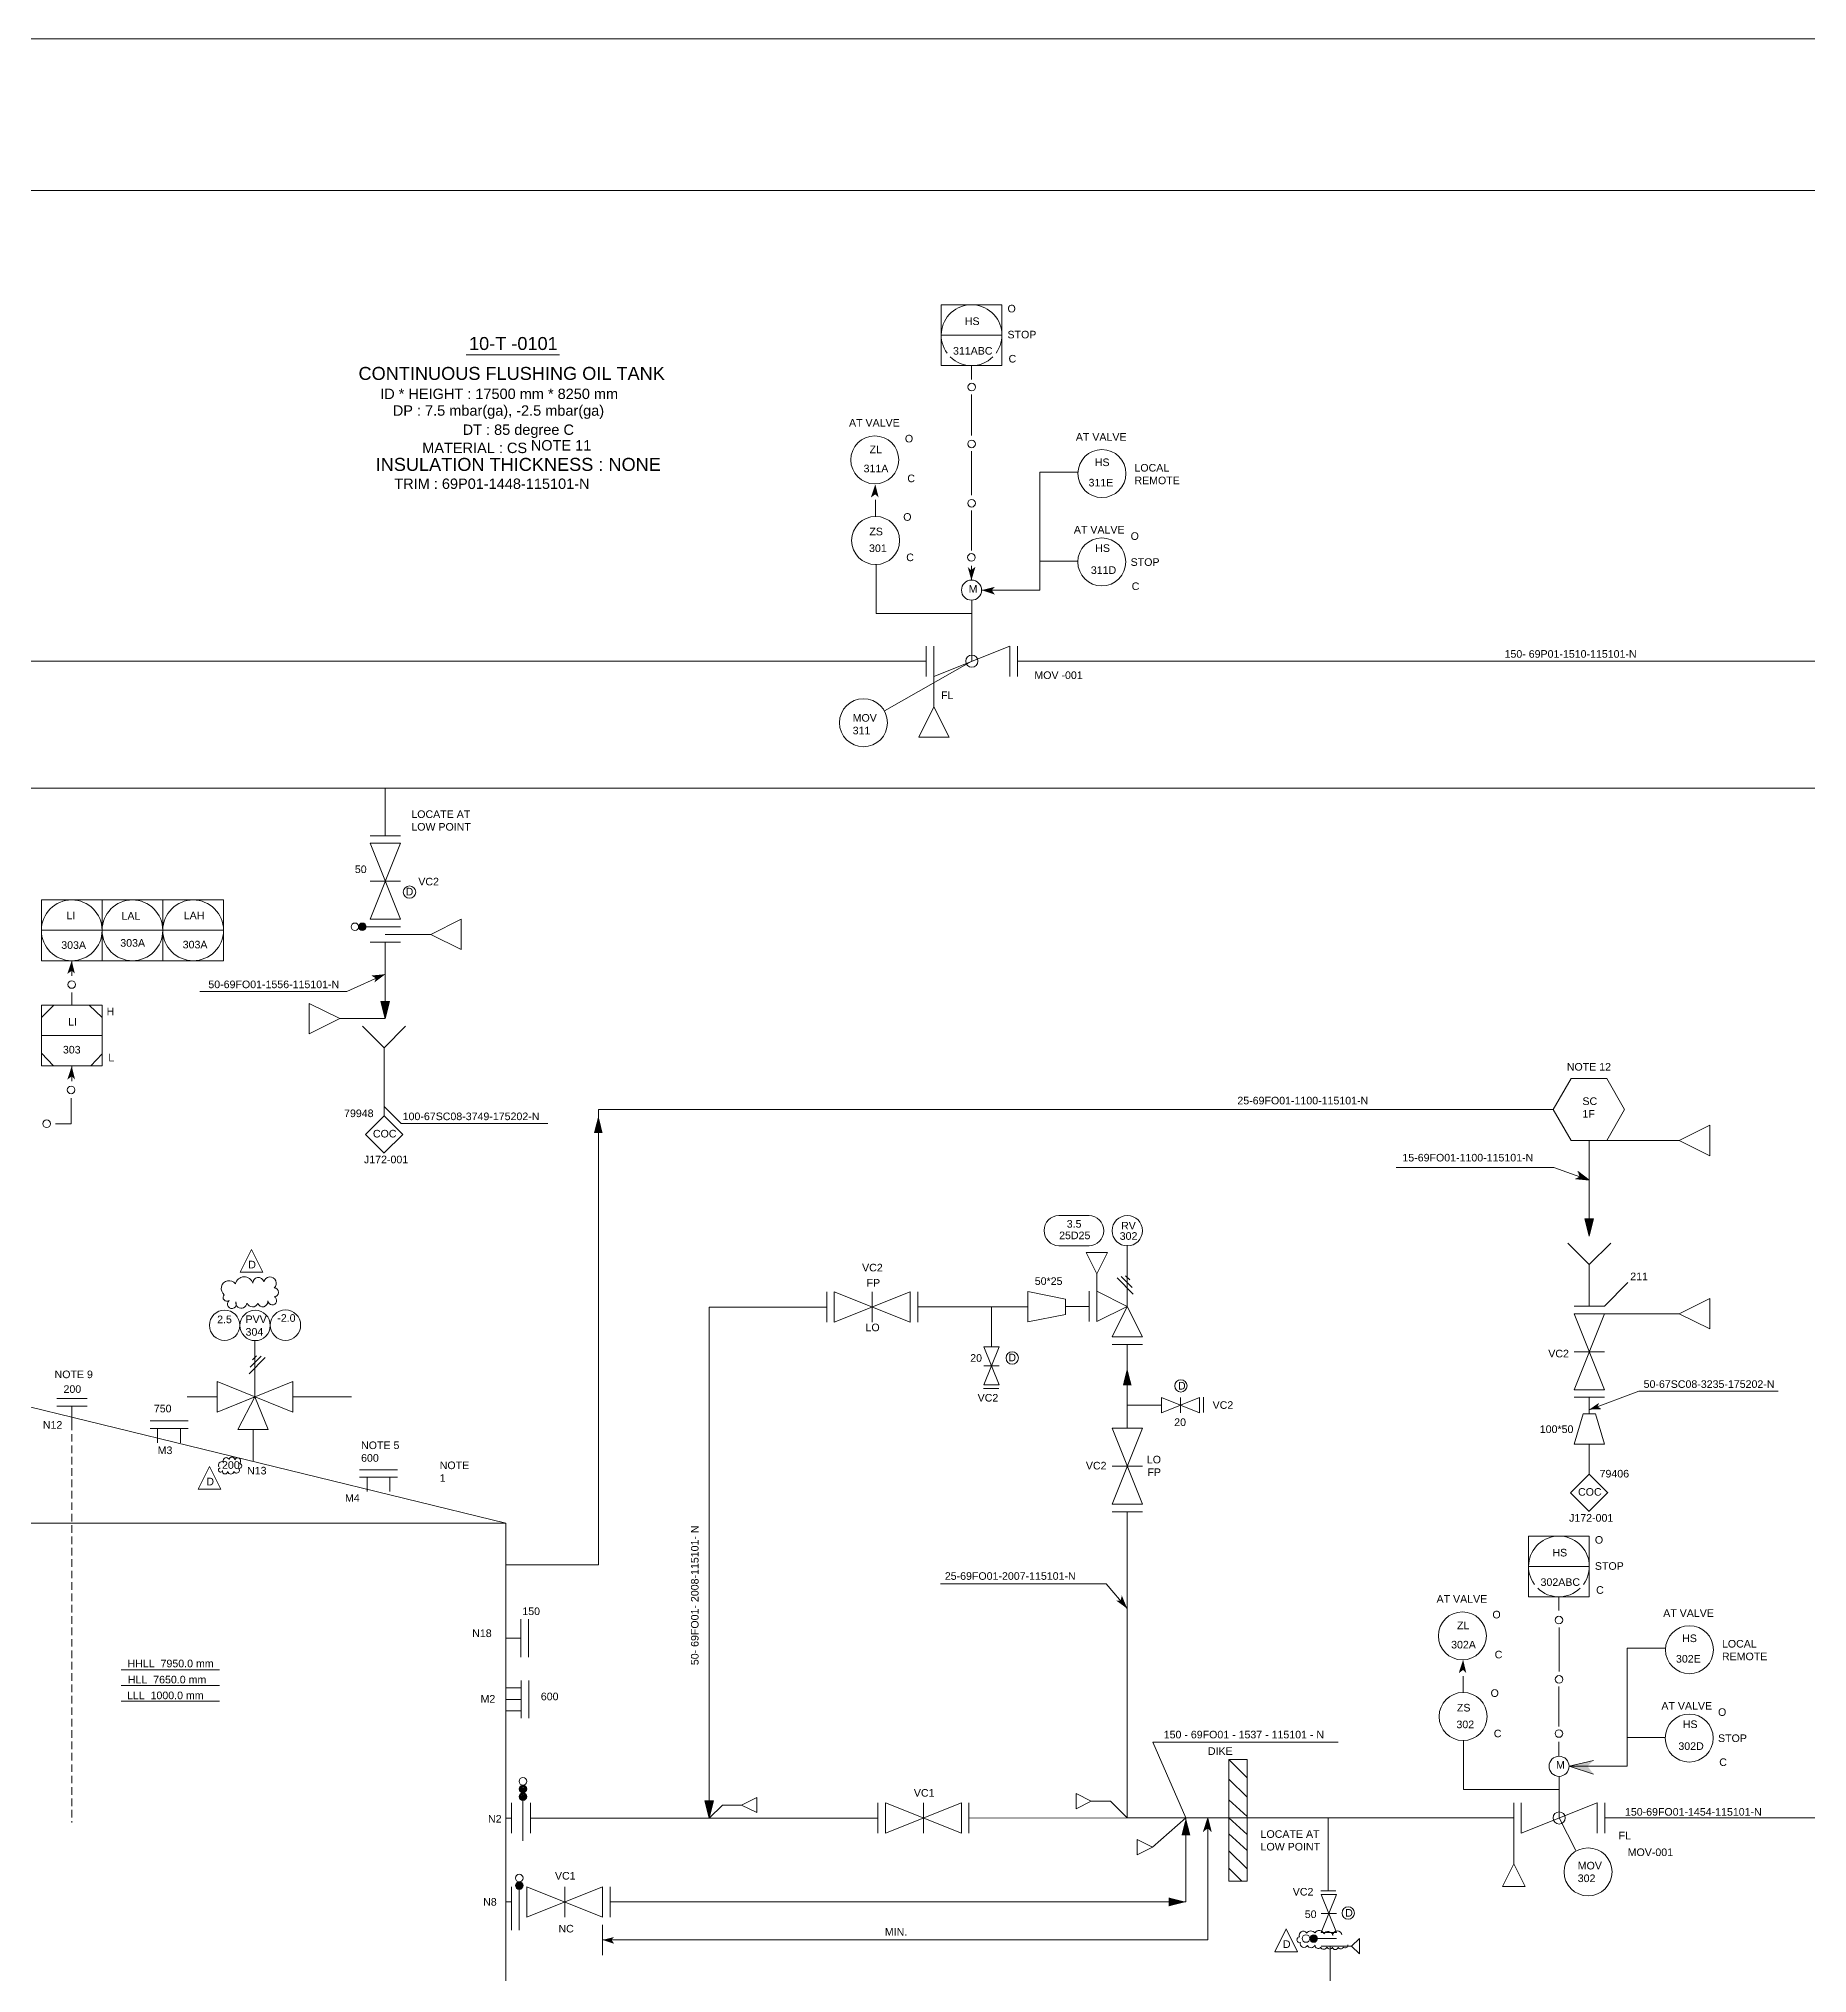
# Model space of a CAD drawing. Header units: millimetres. Extents: x -12 to 339, y -43 to 165.
# Drawn here: x 146.5 to 263, y 37.5 to 164.9 of the extents above; entities that cross this region are included whole.
import ezdxf

# ---------------------------------------------------------------- set-up
doc = ezdxf.new("R2010")
doc.units = ezdxf.units.MM
doc.header["$MEASUREMENT"] = 0
doc.linetypes.add('DASHED', pattern=[0.75, 0.5, -0.25])
doc.layers.add('PDF_Geometry', color=7, linetype='Continuous')
doc.styles.get("Standard").update_dxf_attribs({"font": 'arial.ttf'})

msp = doc.modelspace()

# ---------------------------------------------------------------- hatches: boundary and pattern name
at = {"lineweight": 5}
h = msp.add_hatch(color=256, dxfattribs=at)
h.dxf.hatch_style = 1
h.paths.add_polyline_path([(201.59, 135.61), (201.59, 134.94), (201.81, 134.73)])
h.paths.add_polyline_path([(201.3, 134.73), (201.59, 134.94), (201.59, 135.61)])
h = msp.add_hatch(color=256, dxfattribs=at)
h.dxf.hatch_style = 1
h.paths.add_polyline_path([(207.92, 129.28), (207.9, 129.95), (207.68, 130.16)])
h.paths.add_polyline_path([(208.19, 130.17), (207.9, 129.95), (207.92, 129.28)])
h = msp.add_hatch(color=256, dxfattribs=at)
h.dxf.hatch_style = 1
h.paths.add_polyline_path([(208.59, 128.63), (209.26, 128.63), (209.47, 128.85)])
h.paths.add_polyline_path([(209.47, 128.34), (209.26, 128.63), (208.59, 128.63)])
h = msp.add_hatch(color=256, dxfattribs=at)
h.dxf.hatch_style = 1
h.paths.add_polyline_path([(148.66, 104.24), (148.66, 103.57), (148.87, 103.36)])
h.paths.add_polyline_path([(148.37, 103.36), (148.66, 103.57), (148.66, 104.24)])
h = msp.add_hatch(color=256, dxfattribs=at)
h.dxf.hatch_style = 1
h.paths.add_polyline_path([(169.32, 103.34), (168.7, 103.07), (168.59, 102.79)])
h.paths.add_polyline_path([(168.39, 103.25), (168.7, 103.07), (169.32, 103.34)])
h = msp.add_hatch(color=256, dxfattribs=at)
h.dxf.hatch_style = 1
h.paths.add_polyline_path([(169.31, 100.42), (169.59, 101.55), (169.31, 101.55)])
h.paths.add_polyline_path([(169.31, 100.42), (169.31, 101.55), (169.02, 101.55)])
h = msp.add_hatch(color=256, dxfattribs=at)
h.dxf.hatch_style = 1
h.paths.add_polyline_path([(148.66, 97.29), (148.66, 96.62), (148.88, 96.4)])
h.paths.add_polyline_path([(148.37, 96.4), (148.66, 96.62), (148.66, 97.29)])
h = msp.add_hatch(color=256, dxfattribs=at)
h.dxf.hatch_style = 1
h.paths.add_polyline_path([(183.35, 94.01), (183.06, 92.88), (183.35, 92.88)])
h.paths.add_polyline_path([(183.35, 94.01), (183.35, 92.88), (183.63, 92.88)])
h = msp.add_hatch(color=256, dxfattribs=at)
h.dxf.hatch_style = 1
h.paths.add_polyline_path([(248.61, 89.78), (247.98, 90), (247.71, 89.87)])
h.paths.add_polyline_path([(247.87, 90.34), (247.98, 90), (248.61, 89.78)])
h = msp.add_hatch(color=256, dxfattribs=at)
h.dxf.hatch_style = 1
h.paths.add_polyline_path([(248.62, 86.1), (248.9, 87.24), (248.62, 87.24)])
h.paths.add_polyline_path([(248.62, 86.1), (248.62, 87.24), (248.33, 87.24)])
h = msp.add_hatch(color=256, dxfattribs=at)
h.dxf.hatch_style = 1
h.paths.add_polyline_path([(218.18, 77.41), (217.9, 76.27), (218.18, 76.27)])
h.paths.add_polyline_path([(218.18, 77.41), (218.18, 76.27), (218.47, 76.27)])
h = msp.add_hatch(color=256, dxfattribs=at)
h.dxf.hatch_style = 1
h.paths.add_polyline_path([(248.61, 74.67), (249.16, 74.87), (249.27, 75.12)])
h.paths.add_polyline_path([(249.43, 74.7), (249.16, 74.87), (248.61, 74.67)])
h = msp.add_hatch(color=256, dxfattribs=at)
h.dxf.hatch_style = 1
h.paths.add_polyline_path([(218.18, 61.57), (217.75, 62.08), (217.45, 62.1)])
h.paths.add_polyline_path([(217.83, 62.43), (217.75, 62.08), (218.18, 61.57)])
h = msp.add_hatch(color=256, dxfattribs=at)
h.dxf.hatch_style = 1
h.paths.add_polyline_path([(240.31, 58.2), (240.31, 57.53), (240.52, 57.31)])
h.paths.add_polyline_path([(240.02, 57.31), (240.31, 57.53), (240.31, 58.2)])
h = msp.add_hatch(color=256, dxfattribs=at)
h.dxf.hatch_style = 1
h.paths.add_polyline_path([(247.3, 51.18), (248.51, 51.18), (248.9, 51.57)])
h.paths.add_polyline_path([(248.9, 50.66), (248.51, 51.18), (247.3, 51.18)])
h = msp.add_hatch(color=256, dxfattribs=at)
h.dxf.hatch_style = 1
h.paths.add_polyline_path([(190.64, 47.77), (190.93, 48.9), (190.64, 48.9)])
h.paths.add_polyline_path([(190.64, 47.77), (190.64, 48.9), (190.36, 48.9)])
h = msp.add_hatch(color=256, dxfattribs=at)
h.dxf.hatch_style = 1
h.paths.add_polyline_path([(222.05, 47.78), (221.76, 46.64), (222.05, 46.64)])
h.paths.add_polyline_path([(222.05, 47.78), (222.05, 46.64), (222.34, 46.64)])
h = msp.add_hatch(color=256, dxfattribs=at)
h.dxf.hatch_style = 1
h.paths.add_polyline_path([(223.49, 47.76), (223.49, 47.09), (223.71, 46.88)])
h.paths.add_polyline_path([(223.2, 46.88), (223.49, 47.09), (223.49, 47.76)])
h = msp.add_hatch(color=256, dxfattribs=at)
h.dxf.hatch_style = 1
h.paths.add_polyline_path([(222.05, 42.25), (220.91, 42.54), (220.91, 42.25)])
h.paths.add_polyline_path([(222.05, 42.25), (220.91, 42.25), (220.91, 41.96)])
h = msp.add_hatch(color=256, dxfattribs=at)
h.dxf.hatch_style = 1
h.paths.add_polyline_path([(183.63, 39.75), (184.21, 39.75), (184.4, 39.94)])
h.paths.add_polyline_path([(184.4, 39.49), (184.21, 39.75), (183.63, 39.75)])

# ---------------------------------------------------------------- linework, layer by layer
for p, q in [((209.93, 147.42), (205.93, 147.42)), ((205.93, 147.42), (205.93, 143.42)), ((209.93, 143.42), (209.93, 147.42)), ((205.93, 145.42), (209.93, 145.42)), ((174.64, 144.13), (180.8, 144.13)), ((205.93, 143.99), (205.93, 144.24)), ((207.93, 143.42), (205.93, 143.42)), ((205.93, 143.42), (209.93, 143.42)), ((207.93, 142.51), (207.93, 143.42)), ((207.93, 138.82), (207.93, 141.52)), ((207.93, 134.88), (207.93, 137.78)), ((212.42, 130.53), (212.42, 136.4)), ((212.42, 136.4), (214.92, 136.4)), ((201.61, 133.49), (201.61, 134.57)), ((207.92, 131.25), (207.92, 133.88)), ((201.64, 127.09), (201.64, 130.32)), ((207.92, 130.23), (207.92, 129.29)), ((212.42, 128.63), (212.42, 130.53)), ((212.42, 130.53), (214.92, 130.53)), ((214.92, 130.53), (212.42, 130.53)), ((207.95, 125.23), (207.95, 127.97)), ((208.6, 128.63), (212.42, 128.63)), ((207.95, 127.09), (201.64, 127.09)), ((204.95, 123.95), (204.95, 124.95)), ((204.95, 124.95), (204.95, 122.95)), ((205.45, 123.95), (205.45, 124.95)), ((205.45, 124.95), (205.45, 120.95)), ((210.45, 124.95), (205.45, 122.95)), ((207.95, 123.95), (207.95, 125.23)), ((210.45, 122.95), (210.45, 124.95)), ((210.95, 122.95), (210.95, 124.95)), ((16.9, 123.95), (204.95, 123.95)), ((207.95, 123.95), (202.19, 120.68)), ((210.95, 123.95), (269.2, 123.95)), ((205.45, 120.95), (204.45, 118.95)), ((206.45, 118.95), (205.45, 120.95)), ((204.45, 118.95), (206.45, 118.95)), ((102.28, 115.6), (258.87, 115.6)), ((169.31, 115.6), (169.31, 112.46)), ((258.87, 115.6), (269.2, 115.6)), ((170.31, 112.46), (168.31, 112.46)), ((169.31, 112.46), (170.31, 112.46)), ((169.31, 111.96), (168.31, 111.96)), ((168.31, 111.96), (170.31, 111.96)), ((170.31, 106.96), (168.31, 111.96)), ((168.31, 106.96), (170.31, 111.96)), ((170.31, 109.46), (168.31, 109.46)), ((169.31, 109.46), (170.31, 109.46)), ((146.66, 104.23), (146.66, 108.23)), ((146.66, 108.23), (150.66, 108.23)), ((150.66, 108.23), (150.66, 104.23)), ((150.66, 104.23), (150.66, 108.23)), ((150.66, 108.23), (154.66, 108.23)), ((154.66, 108.23), (154.66, 104.23)), ((154.66, 104.23), (154.66, 108.23)), ((154.66, 108.23), (158.66, 108.23)), ((158.66, 108.23), (158.66, 104.23)), ((146.66, 106.23), (150.66, 106.23)), ((150.66, 106.23), (154.66, 106.23)), ((154.66, 106.23), (158.66, 106.23)), ((168.31, 106.46), (168.06, 106.46)), ((168.31, 106.96), (170.31, 106.96)), ((168.31, 106.46), (169.31, 106.46)), ((169.31, 106.46), (170.31, 106.46)), ((169.31, 105.96), (171.31, 105.96)), ((171.31, 105.96), (172.31, 105.96)), ((172.31, 105.96), (174.31, 106.96)), ((174.31, 104.96), (172.31, 105.96)), ((174.31, 106.96), (174.31, 104.96)), ((169.31, 105.46), (168.31, 105.46)), ((168.31, 105.46), (170.31, 105.46)), ((169.31, 105.46), (169.31, 100.42)), ((146.66, 104.23), (150.66, 104.23)), ((148.66, 103.23), (148.66, 104.23)), ((150.66, 104.23), (154.66, 104.23)), ((154.66, 104.23), (158.66, 104.23)), ((169.31, 103.34), (166.79, 102.21)), ((148.66, 101.3), (148.66, 102.13)), ((166.79, 102.21), (157.1, 102.21)), ((146.66, 97.3), (146.66, 101.3)), ((146.66, 101.3), (150.66, 101.3)), ((146.66, 100.5), (147.49, 101.3)), ((150.66, 100.5), (149.8, 101.3)), ((150.66, 101.3), (150.66, 97.3)), ((164.31, 101.42), (164.31, 99.42)), ((166.31, 100.42), (164.31, 101.42)), ((164.31, 99.42), (166.31, 100.42)), ((169.31, 100.42), (166.31, 100.42)), ((169.23, 98.5), (167.82, 99.92)), ((169.23, 98.5), (170.65, 99.92)), ((146.66, 99.3), (150.66, 99.3)), ((147.46, 97.3), (146.66, 98.15)), ((150.66, 98.1), (149.92, 97.3)), ((169.23, 95.76), (169.23, 98.5)), ((148.66, 97.3), (146.66, 97.3)), ((150.66, 97.3), (148.66, 97.3)), ((148.66, 97.3), (148.66, 96.29)), ((169.23, 94.01), (169.23, 95.76)), ((148.62, 93.49), (148.62, 95.17)), ((169.23, 94.63), (170.35, 93.51)), ((183.35, 64.44), (183.35, 94.43)), ((183.35, 94.43), (246.24, 94.43)), ((147.59, 93.49), (148.62, 93.49)), ((168.01, 92.78), (169.23, 94.01)), ((169.23, 94.01), (170.46, 92.78)), ((170.35, 93.51), (180.02, 93.51)), ((254.55, 92.39), (256.55, 93.39)), ((256.55, 91.39), (256.55, 93.39)), ((169.23, 91.56), (168.01, 92.78)), ((170.46, 92.79), (169.23, 91.57)), ((248.62, 87.18), (248.62, 92.39)), ((248.62, 92.39), (254.55, 92.39)), ((256.55, 91.39), (254.55, 92.39)), ((246.29, 90.61), (235.91, 90.61)), ((248.62, 89.78), (246.29, 90.61)), ((213.69, 87.46), (215.67, 87.46)), ((213.69, 85.46), (215.67, 85.45)), ((218.19, 84.28), (218.19, 85.5)), ((248.62, 84.23), (247.2, 85.64)), ((248.62, 84.23), (250.03, 85.64)), ((159.75, 83.72), (160.5, 85.22)), ((160.5, 85.22), (161.25, 83.72)), ((216.88, 85.01), (215.48, 85.01)), ((216.18, 83.62), (215.48, 85.01)), ((216.88, 85.01), (216.18, 83.62)), ((218.19, 81.46), (218.19, 84.28)), ((248.62, 81.48), (248.62, 84.23)), ((159.75, 83.72), (161.25, 83.72)), ((216.18, 82.43), (216.18, 83.62)), ((218.58, 82.28), (217.52, 83.34)), ((218.5, 82.72), (217.78, 83.44)), ((218.35, 83.21), (218.08, 83.48)), ((249.62, 81.48), (251.17, 83.04)), ((198.39, 81.42), (198.39, 82.42)), ((198.39, 82.42), (198.39, 80.42)), ((198.89, 80.42), (198.89, 82.42)), ((203.89, 82.42), (198.89, 80.42)), ((203.89, 80.42), (198.89, 82.42)), ((201.39, 80.42), (201.39, 82.42)), ((203.89, 82.42), (203.89, 80.42)), ((204.39, 80.42), (204.39, 82.42)), ((211.63, 80.44), (211.63, 82.44)), ((211.63, 82.44), (214.13, 81.94)), ((214.13, 81.94), (214.13, 80.94)), ((215.68, 81.46), (215.68, 82.46)), ((215.68, 82.46), (215.68, 80.46)), ((216.18, 80.46), (216.18, 82.49)), ((216.18, 82.46), (216.18, 80.46)), ((216.18, 82.46), (218.19, 81.46)), ((254.55, 80.98), (256.55, 81.98)), ((256.55, 81.98), (256.55, 79.98)), ((198.39, 81.42), (190.64, 81.42)), ((190.64, 79.98), (190.64, 81.42)), ((201.39, 81.42), (201.39, 80.42)), ((211.63, 81.44), (204.39, 81.44)), ((204.39, 81.42), (204.39, 80.42)), ((209.24, 81.44), (209.24, 78.8)), ((214.13, 80.94), (211.63, 80.44)), ((215.68, 81.46), (214.15, 81.46)), ((215.68, 80.46), (215.68, 81.46)), ((218.19, 81.46), (216.18, 80.46)), ((218.19, 81.46), (217.19, 79.46)), ((219.19, 79.46), (218.19, 81.46)), ((248.62, 81.48), (247.62, 81.48)), ((247.62, 81.48), (249.62, 81.48)), ((247.62, 80.98), (249.62, 80.98)), ((249.62, 80.98), (247.62, 75.98)), ((249.62, 75.98), (247.62, 80.98)), ((249.62, 80.98), (254.55, 80.98)), ((256.55, 79.98), (254.55, 80.98)), ((160.73, 75.51), (160.73, 79.23)), ((190.64, 47.77), (190.64, 79.98)), ((218.19, 79.46), (217.19, 79.46)), ((217.19, 79.46), (219.19, 79.46)), ((160.34, 77.02), (161.4, 78.09)), ((160.42, 77.46), (161.14, 78.18)), ((160.57, 77.95), (160.84, 78.22)), ((208.74, 78.8), (209.74, 78.8)), ((208.74, 78.8), (209.74, 76.3)), ((208.74, 76.3), (209.74, 78.8)), ((219.19, 78.96), (217.19, 78.96)), ((218.19, 74.96), (218.19, 78.96)), ((218.19, 78.96), (218.69, 78.96)), ((218.69, 78.96), (219.19, 78.96)), ((248.62, 78.48), (247.62, 78.48)), ((248.62, 78.48), (249.62, 78.48)), ((158.23, 76.51), (158.23, 74.51)), ((158.23, 76.51), (163.23, 74.51)), ((163.23, 76.51), (158.23, 74.51)), ((163.23, 74.51), (163.23, 76.51)), ((209.24, 77.55), (208.74, 77.55)), ((208.74, 77.55), (209.74, 77.55)), ((177.25, 67.18), (143.98, 75.32)), ((147.67, 75.4), (149.67, 75.4)), ((158.23, 75.51), (156.27, 75.51)), ((158.23, 74.51), (160.73, 75.51)), ((159.61, 73.36), (160.73, 75.51)), ((161.61, 73.36), (160.73, 75.51)), ((163.23, 75.51), (167.09, 75.51)), ((208.72, 76.05), (209.72, 76.05)), ((209.75, 76.3), (208.75, 76.3)), ((220.45, 74.96), (220.45, 75.46)), ((220.45, 75.46), (220.45, 74.46)), ((220.45, 75.46), (222.95, 74.46)), ((222.95, 75.46), (220.45, 74.46)), ((221.7, 74.96), (221.7, 75.46)), ((221.7, 75.46), (221.7, 74.46)), ((222.95, 74.46), (222.95, 75.46)), ((222.95, 74.46), (222.95, 75.46)), ((223.2, 75.48), (223.2, 74.48)), ((223.2, 74.88), (223.2, 75.38)), ((249.62, 75.98), (247.62, 75.98)), ((247.62, 75.98), (249.62, 75.98)), ((249.62, 75.48), (247.62, 75.48)), ((248.62, 75.98), (249.62, 75.98)), ((248.62, 74.66), (251.89, 75.89)), ((248.62, 74.4), (248.62, 75.48)), ((248.62, 75.48), (249.62, 75.48)), ((251.89, 75.89), (261.06, 75.89)), ((147.67, 74.9), (149.67, 74.9)), ((148.67, 74.9), (148.67, 73.81)), ((156.32, 73.93), (153.82, 73.93)), ((218.19, 73.44), (218.19, 74.96)), ((218.19, 74.96), (220.45, 74.96)), ((220.45, 74.46), (221.7, 74.96)), ((223.2, 74.96), (223.2, 74.88)), ((247.62, 72.4), (248.22, 74.4)), ((248.32, 74.4), (248.22, 74.4)), ((248.62, 74.4), (248.32, 74.4)), ((248.32, 74.4), (248.92, 74.4)), ((248.92, 74.4), (249.02, 74.4)), ((249.62, 72.4), (249.02, 74.4)), ((153.82, 73.43), (156.32, 73.43)), ((154.32, 73.43), (154.32, 72.49)), ((155.82, 73.43), (155.82, 72.49)), ((159.61, 73.36), (161.61, 73.36)), ((160.61, 71.25), (160.61, 73.36)), ((217.19, 73.44), (219.19, 73.44)), ((219.19, 68.44), (217.19, 73.44)), ((217.19, 68.44), (219.19, 73.44)), ((249.62, 72.4), (247.62, 72.4)), ((248.62, 70.41), (248.62, 72.4)), ((248.62, 72.4), (249.62, 72.4)), ((156.99, 69.43), (157.74, 70.93)), ((157.74, 70.93), (158.49, 69.43)), ((170.11, 70.71), (167.61, 70.71)), ((167.61, 70.21), (170.11, 70.21)), ((168.11, 70.21), (168.11, 69.28)), ((169.61, 70.21), (169.61, 69.28)), ((218.19, 70.94), (217.19, 70.94)), ((217.19, 70.94), (219.19, 70.94)), ((247.39, 69.19), (248.62, 70.41)), ((248.62, 70.41), (249.84, 69.19)), ((156.99, 69.43), (158.49, 69.43)), ((248.62, 67.97), (247.39, 69.19)), ((249.84, 69.2), (248.62, 67.98)), ((219.19, 68.44), (217.19, 68.44)), ((218.19, 67.94), (217.19, 67.94)), ((217.19, 67.94), (219.19, 67.94)), ((218.19, 68.44), (219.19, 68.44)), ((218.19, 47.78), (218.19, 67.94)), ((144.91, 67.18), (177.25, 67.18)), ((177.25, 67.18), (177.25, 30.18)), ((248.62, 66.34), (244.62, 66.34)), ((244.62, 66.34), (244.62, 62.34)), ((248.62, 62.34), (248.62, 66.34)), ((177.25, 64.44), (183.35, 64.44)), ((244.62, 64.34), (248.62, 64.34)), ((216.8, 63.2), (205.88, 63.2)), ((218.19, 61.57), (216.8, 63.2)), ((244.62, 62.91), (244.62, 63.16)), ((246.62, 62.34), (244.62, 62.34)), ((244.62, 62.34), (248.62, 62.34)), ((246.62, 61.43), (246.62, 62.34)), ((178.25, 60.86), (178.25, 58.36)), ((178.75, 60.86), (178.75, 58.86)), ((246.63, 57.43), (246.63, 60.33)), ((178.25, 59.61), (177.25, 59.61)), ((178.75, 58.86), (178.75, 58.36)), ((251.12, 53.08), (251.12, 58.96)), ((251.12, 58.96), (253.62, 58.96)), ((151.91, 57.53), (158.39, 57.53)), ((151.91, 56.51), (158.39, 56.51)), ((178.26, 56.34), (177.26, 56.34)), ((178.26, 56.84), (178.26, 54.34)), ((178.76, 56.84), (178.76, 54.84)), ((240.31, 56.04), (240.31, 57.12)), ((246.61, 53.81), (246.61, 56.43)), ((151.91, 55.48), (158.39, 55.48)), ((177.25, 54.84), (178.25, 54.84)), ((178.26, 55.59), (177.26, 55.59)), ((178.76, 54.84), (178.76, 54.34)), ((222.05, 47.78), (219.87, 52.76)), ((219.87, 52.76), (232.08, 52.76)), ((240.34, 49.65), (240.34, 52.87)), ((246.62, 52.79), (246.62, 51.85)), ((251.12, 51.18), (251.12, 53.08)), ((251.12, 53.08), (253.62, 53.08)), ((253.62, 53.08), (251.12, 53.08)), ((224.88, 47.62), (224.88, 51.62)), ((224.88, 51.62), (226.08, 51.62)), ((224.88, 51.62), (226.08, 50.43)), ((226.08, 51.62), (226.08, 43.62)), ((247.29, 51.18), (251.12, 51.18)), ((226.08, 49.14), (224.88, 50.34)), ((246.64, 47.78), (246.64, 50.52)), ((177.63, 47.77), (177.63, 48.77)), ((178.38, 49.19), (178.38, 49.44)), ((178.38, 49.19), (178.38, 46.77)), ((178.38, 48.69), (178.38, 48.94)), ((178.38, 48.69), (178.38, 46.27)), ((178.88, 47.77), (178.88, 48.77)), ((190.64, 47.77), (191.52, 48.63)), ((191.51, 48.63), (192.78, 48.63)), ((192.78, 48.63), (193.78, 49.13)), ((193.78, 48.13), (192.78, 48.63)), ((193.78, 49.13), (193.78, 48.13)), ((201.76, 48.77), (201.76, 46.77)), ((202.26, 46.77), (202.26, 48.77)), ((207.26, 48.77), (202.26, 46.77)), ((207.26, 46.77), (202.26, 48.77)), ((204.76, 46.77), (204.76, 48.77)), ((207.26, 48.77), (207.26, 46.77)), ((207.76, 46.77), (207.76, 48.77)), ((214.82, 48.39), (214.82, 49.39)), ((214.82, 49.39), (215.82, 48.89)), ((215.82, 48.89), (214.82, 48.39)), ((217.08, 48.89), (215.82, 48.89)), ((218.19, 47.78), (217.08, 48.89)), ((226.08, 47.88), (224.88, 48.98)), ((246.64, 49.65), (240.34, 49.65)), ((243.64, 47.78), (243.64, 48.78)), ((243.64, 48.78), (243.64, 46.78)), ((244.14, 47.78), (244.14, 48.78)), ((244.14, 48.78), (244.14, 46.78)), ((249.14, 48.78), (244.14, 46.78)), ((249.14, 46.78), (249.14, 48.78)), ((249.64, 47.78), (249.64, 48.78)), ((249.64, 48.78), (249.64, 46.78)), ((177.25, 47.77), (177.63, 47.77)), ((177.63, 47.77), (177.63, 46.77)), ((178.88, 46.77), (178.88, 47.77)), ((178.88, 47.77), (190.64, 47.77)), ((190.64, 47.77), (201.76, 47.77)), ((204.76, 47.77), (204.76, 46.77)), ((207.76, 47.77), (218.19, 47.78)), ((222.05, 47.78), (218.19, 47.78)), ((222.05, 47.78), (219.84, 45.86)), ((222.05, 42.25), (222.05, 47.78)), ((222.05, 47.78), (231.43, 47.78)), ((223.5, 39.75), (223.5, 47.78)), ((226.08, 46.68), (224.88, 47.78)), ((224.88, 43.62), (224.88, 47.62)), ((231.43, 42.98), (231.43, 47.78)), ((231.43, 47.78), (243.64, 47.78)), ((246.64, 47.78), (247.73, 45.63)), ((249.64, 47.78), (269.2, 47.78)), ((218.84, 45.36), (218.84, 46.36)), ((218.84, 46.36), (219.84, 45.86)), ((226.08, 45.64), (224.88, 46.73)), ((243.65, 46.79), (243.65, 44.76)), ((219.84, 45.86), (218.84, 45.36)), ((224.88, 45.62), (226.08, 44.42)), ((243.65, 44.76), (242.9, 43.26)), ((244.4, 43.26), (243.65, 44.76)), ((224.88, 44.48), (225.72, 43.64)), ((226.08, 43.62), (224.88, 43.62)), ((177.25, 42.25), (177.63, 42.25)), ((177.63, 42.25), (177.63, 43.25)), ((177.63, 43.25), (177.63, 40.39)), ((178.14, 42.83), (178.14, 43.08)), ((178.14, 42.83), (178.14, 40.4)), ((178.63, 41.25), (178.63, 43.25)), ((178.63, 41.25), (183.63, 43.25)), ((183.63, 41.25), (178.63, 43.25)), ((178.63, 42.25), (178.63, 41.25)), ((181.13, 42.25), (181.13, 43.25)), ((181.13, 43.25), (181.13, 41.25)), ((183.63, 43.25), (183.63, 41.25)), ((183.63, 43.25), (183.63, 41.25)), ((184.13, 42.25), (184.13, 43.25)), ((184.13, 43.25), (184.13, 41.25)), ((184.13, 42.25), (222.05, 42.25)), ((230.93, 42.98), (231.93, 42.98)), ((230.96, 42.73), (231.96, 42.73)), ((230.96, 42.73), (231.96, 40.23)), ((230.96, 40.23), (231.96, 42.73)), ((244.4, 43.26), (242.9, 43.26)), ((243.65, 43.26), (244.4, 43.26)), ((230.96, 41.48), (231.96, 41.48)), ((183.63, 40.75), (183.63, 39.75)), ((183.63, 39.75), (183.63, 38.75)), ((183.63, 38.75), (183.63, 39.75)), ((183.63, 39.75), (223.5, 39.75)), ((227.9, 38.97), (228.65, 40.47)), ((228.65, 40.47), (229.4, 38.97)), ((230.96, 39.84), (230.71, 39.84)), ((231.96, 40.23), (230.96, 40.23)), ((230.96, 39.84), (231.96, 39.84)), ((232.96, 39.34), (233.49, 39.84)), ((233.49, 39.34), (233.49, 39.84)), ((233.49, 39.84), (233.49, 38.84)), ((227.9, 38.97), (229.4, 38.97)), ((231.46, 39.34), (230.96, 39.34)), ((230.96, 39.34), (232.16, 39.34)), ((231.56, 39.34), (231.56, 32.76)), ((232.16, 39.34), (232.46, 39.34)), ((232.46, 39.34), (232.96, 39.34)), ((233.49, 38.84), (232.96, 39.34))]:
    msp.add_line(p, q, dxfattribs=at)
at = {"linetype": 'DASHED', "lineweight": 5}
msp.add_line((148.67, 73.81), (148.67, 47.47), dxfattribs=at)
at = {"lineweight": 0}
for points in [[(-12, 164.94), (338.56, 164.94), (338.56, -43.4), (-12, -43.4)], [(-5.18, 154.94), (331.28, 154.94), (331.28, -34.3), (-5.18, -34.3)]]:
    msp.add_lwpolyline(points, close=True, dxfattribs=at)
at = {"lineweight": 5}
msp.add_lwpolyline([(247.42, 92.39), (249.77, 92.39), (250.95, 94.43), (249.77, 96.47), (247.42, 96.47), (246.24, 94.43)], close=True, dxfattribs=at)
for centre, radius in [((207.94, 142), 0.25), ((201.56, 137.21), 1.58), ((207.93, 138.26), 0.25), ((216.52, 136.31), 1.58), ((207.93, 134.35), 0.25), ((201.61, 131.9), 1.58), ((216.51, 130.49), 1.58), ((207.92, 130.79), 0.25), ((207.93, 128.63), 0.661), ((207.95, 123.95), 0.4), ((200.81, 119.9), 1.58), ((170.91, 108.75), 0.408), ((148.66, 106.23), 2), ((152.66, 106.23), 2), ((156.66, 106.23), 2), ((167.31, 106.46), 0.25), ((167.81, 106.46), 0.25), ((167.81, 106.46), 0.2), ((167.81, 106.46), 0.15), ((167.81, 106.46), 0.1), ((167.81, 106.46), 0.05), ((167.81, 106.46), 0.02), ((148.66, 102.66), 0.25), ((148.62, 95.72), 0.25), ((147.01, 93.49), 0.25), ((218.19, 86.45), 1), ((158.73, 80.22), 1), ((160.74, 80.21), 1), ((162.74, 80.23), 1), ((210.61, 78.07), 0.408), ((221.72, 76.23), 0.408), ((240.26, 59.77), 1.58), ((246.62, 60.81), 0.25), ((255.22, 58.86), 1.58), ((246.63, 56.9), 0.25), ((240.31, 54.46), 1.58), ((246.62, 53.34), 0.25), ((255.2, 53.04), 1.58), ((246.63, 51.18), 0.661), ((178.38, 50.19), 0.25), ((178.38, 49.69), 0.25), ((178.38, 49.69), 0.25), ((178.38, 49.69), 0.2), ((178.38, 49.69), 0.15), ((178.38, 49.69), 0.1), ((178.38, 49.69), 0.05), ((178.38, 49.69), 0.02), ((178.38, 49.19), 0.25), ((178.38, 49.19), 0.2), ((178.38, 49.19), 0.15), ((178.38, 49.19), 0.1), ((178.38, 49.19), 0.05), ((178.38, 49.19), 0.02), ((246.64, 47.78), 0.4), ((248.54, 44.23), 1.58), ((178.14, 43.82), 0.25), ((178.14, 43.33), 0.25), ((178.14, 43.33), 0.2), ((178.14, 43.33), 0.15), ((178.14, 43.33), 0.1), ((178.14, 43.33), 0.05), ((178.14, 43.33), 0.02), ((232.74, 41.52), 0.408), ((229.96, 39.84), 0.25), ((230.46, 39.84), 0.25), ((230.46, 39.84), 0.2), ((230.46, 39.84), 0.15), ((230.46, 39.84), 0.1), ((230.46, 39.84), 0.05), ((230.46, 39.84), 0.02)]:
    msp.add_circle(centre, radius, dxfattribs=at)
for centre, radius, start, end in [((207.93, 145.42), 2, 323.8519, 216.1481), ((207.93, 145.42), 2, 225.6329, 314.3671), ((213.71, 86.46), 1, 91.4518, 268.5482), ((215.64, 86.45), 1, 271.4518, 88.5482), ((159.03, 82.64), 0.519, 36.5712, 231.8971), ((160.02, 82.83), 0.584, 15.966, 167.8494), ((160.96, 82.99), 0.376, 16.5878, 180.8914), ((161.72, 82.99), 0.415, 312.1464, 165.0333), ((158.88, 82.05), 0.248, 133.8565, 306.9156), ((159.21, 81.62), 0.294, 126.9156, 28.5729), ((159.83, 81.71), 0.37, 171.8627, 356.4341), ((160.57, 81.82), 0.388, 200.8291, 336.1584), ((161.24, 81.78), 0.341, 199.5816, 6.1495), ((161.87, 81.85), 0.286, 185.6744, 62.8587), ((161.99, 82.39), 0.293, 271.558, 88.442), ((158.84, 71.3), 0.205, 27.8428, 198.2666), ((159.21, 71.35), 0.197, 4.8549, 169.0168), ((159.59, 71.29), 0.198, 304.6755, 155.7562), ((158.56, 71), 0.242, 69.9547, 206.2919), ((158.46, 70.69), 0.134, 95.8513, 339.3281), ((158.76, 70.61), 0.177, 167.0505, 352.5567), ((159.14, 70.64), 0.219, 194.5751, 347.3018), ((159.52, 70.67), 0.183, 205.8226, 42.13), ((159.69, 70.96), 0.169, 260.1109, 85.6283), ((246.62, 64.34), 2, 323.8519, 216.1481), ((246.62, 64.34), 2, 225.6329, 314.3671), ((229.56, 39.76), 0.194, 92.6567, 282.2176), ((229.78, 40.06), 0.266, 35.3267, 205.0188), ((229.83, 39.49), 0.245, 157.8129, 336.0776), ((230.28, 39.99), 0.349, 38.8021, 142.9328), ((230.83, 40.05), 0.32, 19.669, 148.7541), ((231.41, 39.96), 0.339, 15.2047, 146.1393), ((232.02, 40.03), 0.312, 8.1189, 171.8811), ((230.3, 39.52), 0.284, 208.1233, 335.6296), ((230.76, 39.39), 0.204, 182.4373, 317.7903), ((231.13, 39.37), 0.235, 207.2385, 337.2495), ((231.53, 39.33), 0.19, 195.1321, 344.8679), ((231.89, 39.3), 0.191, 190.6698, 349.3302), ((232.25, 39.34), 0.188, 201.3186, 338.6814), ((232.54, 39.39), 0.171, 223.898, 10.4988)]:
    msp.add_arc(centre, radius, start, end, dxfattribs=at)
at = {"layer": 'PDF_Geometry', "lineweight": 5}
for points in [[(169.59, 101.55), (169.02, 101.55), (169.31, 100.42)], [(247.87, 90.34), (248.61, 89.78), (247.71, 89.87), (248.61, 89.78)], [(248.9, 87.24), (248.33, 87.24), (248.62, 86.1)], [(248.9, 50.66), (247.3, 51.18), (248.9, 51.57), (247.3, 51.18)], [(190.93, 48.9), (190.36, 48.9), (190.64, 47.77)], [(223.2, 46.88), (223.49, 47.76), (223.71, 46.88), (223.49, 47.76)]]:
    msp.add_lwpolyline(points, close=True, dxfattribs=at)

# ---------------------------------------------------------------- texts
at = {"lineweight": 5}
for s, width, gutter_width, heights, insert, char_height, attachment_point in [('HS', 1.1419, 2.5, [0], (207.49, 146.59), 0.5, 1), ('O', 0.7007, 2.5, [0], (210.3, 147.42), 0.5, 1), ('10-T -0101', 15.0522, 4.28, [0], (174.83, 145.3), 0.855, 1), ('STOP', 1.2976, 2.5, [0], (210.3, 145.71), 0.5, 1), ('311ABC', 2.533, 2.5, [0], (206.71, 144.64), 0.5, 1), ('C', 0.5969, 2.5, [0], (210.37, 144.12), 0.5, 1), ('CONTINUOUS FLUSHING OIL TANK', 22.4022, 4.28, [0], (167.55, 143.33), 0.8553, 1), ('ID * HEIGHT : 17500 mm * 8250 mm', 18.3412, 3.42, [0], (168.98, 141.9), 0.6843, 1), ('DP : 7.5 mbar(ga), -2.5 mbar(ga)', 16.0111, 3.42, [0], (169.81, 140.8), 0.6843, 1), ('DT : 85 degree C', 8.2552, 3.42, [0], (174.41, 139.54), 0.6843, 1), ('AT VALVE', 4.4836, 2.5, [0], (199.86, 139.9), 0.5, 1), ('O', 1.0413, 2.5, [0], (203.54, 138.86), 0.5, 1), ('AT VALVE', 4.4836, 2.5, [0], (214.8, 138.97), 0.5, 1), ('MATERIAL : CS', 10.4189, 3.42, [0], (171.75, 138.34), 0.6843, 1), ('NOTE 11', 4.4938, 3.42, [0], (178.9, 138.51), 0.684, 1), ('ZL', 3.3024, 2.5, [0], (201.21, 138.15), 0.5, 1), ('INSULATION THICKNESS : NONE', 20.9043, 4.28, [0], (168.68, 137.34), 0.8553, 1), ('311A', 1.1329, 2.5, [0], (200.82, 136.89), 0.5, 1), ('HS', 3.3024, 2.5, [0], (216.05, 137.3), 0.5, 1), ('LOCAL\\PREMOTE', 2.9304, 2.5, [0], (218.66, 136.94), 0.5, 1), ('TRIM : 69P01-1448-115101-N', 15.645, 3.42, [0], (169.91, 135.98), 0.6843, 1), ('C', 0.6942, 2.5, [0], (203.7, 136.24), 0.5, 1), ('311E', 3.3024, 2.5, [0], (215.64, 135.96), 0.5, 1), ('O', 0.9256, 2.5, [0], (203.43, 133.7), 0.5, 1), ('AT VALVE', 4.4836, 2.5, [0], (214.67, 132.86), 0.5, 1), ('301', 0.1388, 2.5, [0], (201.18, 131.64), 0.5, 1), ('HS', 3.3024, 2.5, [0], (216.08, 131.65), 0.5, 1), ('O', 0.7007, 2.5, [0], (218.41, 132.44), 0.5, 1), ('C', 1.5275, 2.5, [0], (203.63, 131.04), 0.5, 1), ('311D', 3.3024, 2.5, [0], (215.79, 130.2), 0.5, 1), ('STOP', 1.2976, 2.5, [0], (218.41, 130.73), 0.5, 1), ('C', 0.5969, 2.5, [0], (218.48, 129.14), 0.5, 1), ('150- 69P01-1510-115101-N', 12.7104, 2.5, [0], (243.04, 124.68), 0.5, 1), ('MOV -001', 4.7761, 2.5, [0], (212.07, 123.28), 0.5, 1), ('FL', 1.8679, 2.5, [0], (205.92, 121.96), 0.5, 1), ('MOV\\P311', 2.405, 2.5, [0], (200.1, 120.47), 0.5, 1), ('LOCATE AT\\PLOW POINT', 5.8795, 2.5, [0], (171.03, 114.13), 0.5, 1), ('50', 1.5066, 2.5, [0], (167.31, 110.5), 0.5, 1), ('VC2', 2.1219, 2.5, [0], (171.49, 109.69), 0.5, 1), ('D', 0.408, 2.5, [0], (171.16, 109.03), 0.5, 3), ('LI', 1.4799, 2.5, [0], (148.31, 107.46), 0.5, 1), ('LAL', 1.3964, 2.5, [0], (151.94, 107.43), 0.5, 1), ('LAH', 1.5371, 2.5, [0], (156.04, 107.46), 0.5, 1), ('303A', 1.3565, 2.5, [0], (147.97, 105.51), 0.5, 1), ('303A', 1.3565, 2.5, [0], (151.86, 105.65), 0.5, 1), ('303A', 1.3565, 2.5, [0], (155.97, 105.54), 0.5, 1), ('50-69FO01-1556-115101-N', 8.2381, 2.5, [0], (157.66, 102.92), 0.5, 1), ('H', 0.6278, 2.5, [0], (150.96, 101.14), 0.5, 1), ('LI', 1.8584, 2.5, [0], (148.43, 100.46), 0.5, 1), ('303', 1.5991, 2.5, [0], (148.08, 98.62), 0.5, 1), ('L', 1.0297, 2.5, [0], (151.07, 98.1), 0.5, 1), ('NOTE 12', 3.8984, 2.5, [0], (247.14, 97.49), 0.5, 1), ('79948', 2.6855, 2.5, [0], (166.6, 94.43), 0.5, 1), ('25-69FO01-1100-115101-N', 22.9649, 2.5, [0], (225.44, 95.27), 0.5, 1), ('SC\\P1F', 1.2326, 2.5, [0], (248.17, 95.23), 0.5, 1), ('100-67SC08-3749-175202-N', 7.0741, 2.5, [0], (170.46, 94.23), 0.5, 1), ('J172-001', 3.8155, 2.5, [0], (167.91, 91.39), 0.5, 1), ('15-69FO01-1100-115101-N', 10.6622, 2.5, [0], (236.31, 91.51), 0.5, 1), ('3.5', 2.2827, 2.5, [0], (214.2, 87.15), 0.5, 1), ('RV', 0.8042, 2.5, [0], (217.78, 87.03), 0.5, 1), ('25D25', 2.14, 2.5, [0], (213.7, 86.39), 0.5, 1), ('302', 0.4941, 2.5, [0], (217.69, 86.35), 0.5, 1), ('D', 1.125, 2.5, [0], (160.29, 84.47), 0.5, 1), ('VC2', 0.2166, 2.5, [0], (202.08, 84.27), 0.5, 3), ('FP', 1.5369, 2.5, [0], (201.91, 83.27), 0.5, 3), ('50*25', 1.8683, 2.5, [0], (213.92, 83.38), 0.5, 3), ('211', 2.1321, 2.5, [0], (251.32, 83.69), 0.5, 1), ('2.5', 1.1468, 2.5, [0], (158.24, 80.86), 0.5, 1), ('PVV\\P304', 1.9497, 2.5, [0], (160.11, 80.87), 0.5, 1), ('-2.0', 0.7939, 2.5, [0], (162.2, 80.95), 0.5, 1), ('LO', 1.9268, 2.5, [0], (201.88, 80.33), 0.5, 3), ('20', 1.2611, 2.5, [0], (208.62, 78.32), 0.5, 3), ('D', 0.408, 2.5, [0], (210.86, 78.35), 0.5, 3), ('VC2', 1.6596, 2.5, [0], (245.92, 78.61), 0.5, 1), ('NOTE 9', 3.0736, 2.5, [0], (147.53, 77.24), 0.5, 1), ('D', 0.408, 2.5, [0], (221.53, 76.49), 0.5, 1), ('50-67SC08-3235-175202-N', 9.0046, 2.5, [0], (252.2, 76.6), 0.5, 1), ('200', 1.9758, 2.5, [0], (148.12, 76.27), 0.5, 1), ('VC2', 0.2166, 2.5, [0], (209.69, 75.7), 0.5, 3), ('VC2', 0.2166, 2.5, [0], (223.81, 75.22), 0.5, 1), ('N12', 1.9637, 2.5, [0], (146.76, 73.91), 0.5, 1), ('750', 1.5937, 2.5, [0], (154.07, 74.99), 0.5, 1), ('20', 1.2611, 2.5, [0], (221.28, 74.09), 0.5, 1), ('100*50', 2.3168, 2.5, [0], (245.36, 73.63), 0.5, 1), ('M3', 1.545, 2.5, [0], (154.32, 72.24), 0.5, 1), ('NOTE 5\\P600', 2.5332, 2.5, [0], (167.72, 72.57), 0.5, 1), ('LO\\PFP', 1.1085, 2.5, [0], (220.41, 71.63), 0.5, 3), ('D', 1.125, 2.5, [0], (157.53, 70.18), 0.5, 1), ('200', 1.3595, 2.5, [0], (158.56, 71.27), 0.5, 1), ('N13', 1.4689, 2.5, [0], (160.21, 70.9), 0.5, 1), ('NOTE 1', 2.3384, 2.5, [0], (172.9, 71.25), 0.5, 1), ('VC2', 0.2166, 2.5, [0], (216.82, 71.23), 0.5, 3), ('79406', 2.6855, 2.5, [0], (249.3, 70.7), 0.5, 1), ('M4', 1.6758, 2.5, [0], (166.66, 69.1), 0.5, 1), ('J172-001', 3.8155, 2.5, [0], (247.29, 67.79), 0.5, 1), ('O', 0.7007, 2.5, [0], (248.99, 66.34), 0.5, 1), ('HS', 1.1419, 2.5, [0], (246.19, 65.5), 0.5, 1), ('25-69FO01-2007-115101-N', 11.7708, 2.5, [0], (206.17, 63.96), 0.5, 1), ('STOP', 1.2976, 2.5, [0], (248.99, 64.62), 0.5, 1), ('AT VALVE', 4.4836, 2.5, [0], (238.56, 62.45), 0.5, 1), ('302ABC', 2.533, 2.5, [0], (245.41, 63.56), 0.5, 1), ('C', 0.5969, 2.5, [0], (249.07, 63.04), 0.5, 1), ('150', 1.4528, 2.5, [0], (178.34, 61.64), 0.5, 1), ('O', 1.0413, 2.5, [0], (242.24, 61.42), 0.5, 1), ('AT VALVE', 4.4836, 2.5, [0], (253.49, 61.52), 0.5, 1), ('N18', 1.8062, 2.5, [0], (175.04, 60.19), 0.5, 1), ('ZL', 3.3024, 2.5, [0], (239.91, 60.71), 0.5, 1), ('302A', 1.1329, 2.5, [0], (239.52, 59.44), 0.5, 1), ('C', 0.6942, 2.5, [0], (242.39, 58.79), 0.5, 1), ('HS', 3.3024, 2.5, [0], (254.74, 59.86), 0.5, 1), ('LOCAL\\PREMOTE', 2.9304, 2.5, [0], (257.36, 59.5), 0.5, 1), ('HHLL  7950.0 mm', 9.4039, 2.5, [0], (152.34, 58.2), 0.5, 1), ('302E', 3.3024, 2.5, [0], (254.33, 58.51), 0.5, 1), ('LLL  1000.0 mm', 6.3721, 2.5, [0], (152.3, 56.1), 0.5, 1), ('HLL  7650.0 mm', 6.0985, 2.5, [0], (152.36, 57.14), 0.5, 1), ('O', 0.9256, 2.5, [0], (242.12, 56.25), 0.5, 1), ('M2', 2.56, 2.5, [0], (175.59, 55.87), 0.5, 1), ('600', 2.2774, 2.5, [0], (179.56, 56.03), 0.5, 1), ('AT VALVE', 4.4836, 2.5, [0], (253.37, 55.41), 0.5, 1), ('O', 0.7007, 2.5, [0], (257.1, 55), 0.5, 1), ('150 - 69FO01 - 1537 - 115101 - N', 11.557, 2.5, [0], (220.59, 53.52), 0.5, 1), ('302', 0.1388, 2.5, [0], (239.87, 54.19), 0.5, 1), ('C', 1.5275, 2.5, [0], (242.33, 53.59), 0.5, 1), ('HS', 3.3024, 2.5, [0], (254.78, 54.2), 0.5, 1), ('DIKE', 0.8453, 2.5, [0.887], (223.5, 52.43), 0.5, 1), ('302D', 3.3024, 2.5, [0], (254.49, 52.76), 0.5, 1), ('STOP', 1.2976, 2.5, [0], (257.1, 53.28), 0.5, 1), ('C', 0.5969, 2.5, [0], (257.18, 51.7), 0.5, 1), ('VC1', 1.5939, 2.5, [0], (204.13, 49.68), 0.5, 1), ('150-69FO01-1454-115101-N', 13.7966, 2.5, [0], (250.97, 48.43), 0.5, 1), ('N2', 0.7008, 2.5, [0], (176.08, 47.97), 0.5, 1), ('LOCATE AT\\PLOW POINT', 3.9888, 2.5, [0], (226.97, 46.97), 0.5, 1), ('FL', 1.1888, 2.5, [0], (250.55, 46.87), 0.5, 1), ('MOV\\P302', 1.6539, 2.5, [0], (247.86, 44.89), 0.5, 1), ('MOV-001', 3.3822, 2.5, [0], (251.15, 45.77), 0.5, 1), ('VC1', 1.5939, 2.5, [0], (180.49, 44.22), 0.5, 1), ('N8', 1.599, 2.5, [0], (175.76, 42.5), 0.5, 1), ('VC2', 0.2166, 2.5, [0], (229.09, 43.17), 0.5, 1), ('50', 0.9974, 2.5, [0.596], (229.88, 41.69), 0.5, 1), ('D', 0.408, 2.5, [0], (232.54, 41.78), 0.5, 1), ('NC', 1.6317, 2.5, [0], (180.72, 40.74), 0.5, 1), ('MIN.', 3.8965, 2.5, [0], (202.22, 40.53), 0.5, 1), ('D', 1.125, 2.5, [0], (228.44, 39.72), 0.5, 1)]:
    msp.add_mtext_dynamic_manual_height_columns(s, width=width, gutter_width=gutter_width, heights=heights, dxfattribs=dict(at, insert=insert, char_height=char_height, attachment_point=attachment_point))
at = {"lineweight": 5, "char_height": 0.5, "attachment_point": 1}
for s, insert in [('ZS', (201.2, 132.74)), ('M', (207.74, 128.96)), ('COC', (168.5, 93.09)), ('COC', (247.88, 69.5)), ('ZS', (239.9, 55.29)), ('M', (246.43, 51.52))]:
    msp.add_mtext(s, dxfattribs=dict(at, insert=insert))
at = {"lineweight": 5, "insert": (189.45, 57.84), "char_height": 0.5, "attachment_point": 1, "rotation": 90}
msp.add_mtext_dynamic_manual_height_columns('50- 69FO01- 2008-115101- N', width=21.9039, gutter_width=2.5, heights=[0], dxfattribs=at)

doc.saveas('drawing.dxf')
